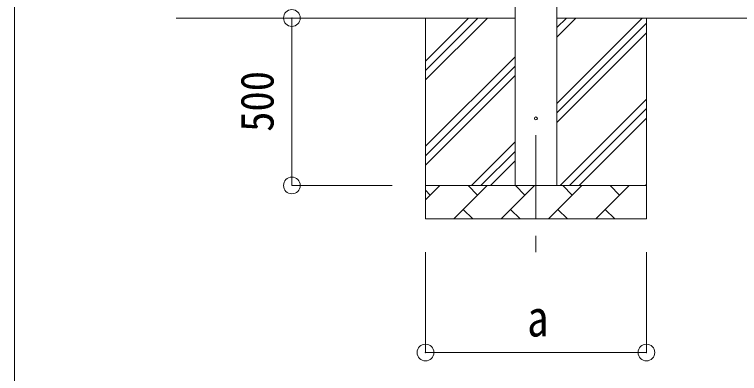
# Model space of a CAD drawing. Units: millimetres at full size, sheet at 1:50; details may follow other scales. Extents: x -14053 to 14053, y -9700 to 9700.
# Drawn here: x -14053 to -11888, y -293 to 779 of the extents above; entities that cross this region are included whole.
import ezdxf
from ezdxf.enums import TextEntityAlignment as Align

# ---------------------------------------------------------------- set-up
doc = ezdxf.new("R2010")
doc.units = ezdxf.units.MM
doc.header["$LTSCALE"] = 50
doc.header["$PDMODE"] = 32
doc.header["$PDSIZE"] = 50
doc.linetypes.add('CHAIN1', pattern=[8, 5, -1, 1, -1])
for name, color, linetype, lineweight in [('0-3_階段', 7, 'CHAIN1', 9), ('0-4_設備', 4, 'Continuous', 9), ('0-6_手摺', 6, 'Continuous', 9), ('0-8_外構', 6, 'Continuous', 9), ('F-0_ﾚｲﾔ240', 7, 'Continuous', 9)]:
    doc.layers.add(name, color=color, linetype=linetype, lineweight=lineweight)
doc.styles.add('ＭＳ ゴシック', font='')
doc.styles.get('ＭＳ ゴシック').set_extended_font_data('MS Gothic')

msp = doc.modelspace()

# ---------------------------------------------------------------- linework, layer by layer
at = {"layer": '0-3_階段'}
msp.add_line((-12495.72, 418.8), (-12495.72, 69.8), dxfattribs=at)
at = {"layer": '0-4_設備'}
for p, q in [((-12558.22, 3123.8), (-12558.22, 268.8)), ((-12433.22, 268.8), (-12433.22, 3123.8))]:
    msp.add_line(p, q, dxfattribs=at)
at = {"layer": '0-4_設備', "color": 7}
for p, q in [((-12558.22, 768.8), (-13570.33, 768.8)), ((-12825.72, 768.8), (-12825.72, 168.8)), ((-12825.72, 583.75), (-12640.67, 768.8)), ((-12825.72, 612.03), (-12668.95, 768.8)), ((-12825.72, 640.32), (-12697.24, 768.8)), ((-12433.22, 513.7), (-12178.12, 768.8)), ((-12433.22, 711.69), (-12376.11, 768.8)), ((-12433.22, 739.97), (-12404.39, 768.8)), ((-4885.22, 768.8), (-12433.22, 768.8)), ((-12165.72, 768.8), (-12165.72, 168.8)), ((-12433.22, 485.42), (-12165.72, 752.92)), ((-12433.22, 457.13), (-12165.72, 724.63)), ((-12825.72, 385.76), (-12558.22, 653.26)), ((-12825.72, 357.47), (-12558.22, 624.97)), ((-12825.72, 329.19), (-12558.22, 596.69)), ((-12423.56, 268.8), (-12165.72, 526.64)), ((-12395.28, 268.8), (-12165.72, 498.36)), ((-12366.99, 268.8), (-12165.72, 470.07)), ((-12688.12, 268.8), (-12558.22, 398.7)), ((-12659.84, 268.8), (-12558.22, 370.42)), ((-12631.55, 268.8), (-12558.22, 342.13)), ((-12825.72, 268.8), (-12165.72, 268.8)), ((-12825.72, 225.91), (-12782.83, 268.8)), ((-12741.4, 168.8), (-12641.4, 268.8)), ((-12669.96, 240.24), (-12698.51, 268.8)), ((-12599.98, 168.8), (-12499.98, 268.8)), ((-12528.54, 240.24), (-12557.09, 268.8)), ((-12458.56, 168.8), (-12358.56, 268.8)), ((-12387.11, 240.24), (-12415.67, 268.8)), ((-12317.14, 168.8), (-12217.14, 268.8)), ((-12245.69, 240.24), (-12274.25, 268.8)), ((-12169, 268.8), (-12165.72, 272.08)), ((-12811.38, 240.24), (-12825.72, 254.58)), ((-12712.85, 197.35), (-12684.3, 168.8)), ((-12571.43, 197.35), (-12542.88, 168.8)), ((-12430.01, 197.35), (-12401.45, 168.8)), ((-12288.59, 197.35), (-12260.03, 168.8)), ((-12165.72, 168.8), (-12825.72, 168.8))]:
    msp.add_line(p, q, dxfattribs=at)
at = {"layer": '0-4_設備'}
msp.add_circle((-12495.72, 468.8), 4.5, dxfattribs=at)
at = {"layer": '0-6_手摺'}
msp.add_line((-13224.72, 768.8), (-13224.72, 268.8), dxfattribs=at)
at = {"layer": '0-8_外構'}
for p, q in [((-13224.72, 768.8), (-12924.72, 768.8)), ((-13224.72, 268.8), (-12924.72, 268.8)), ((-12825.72, -230.2), (-12825.72, 69.8)), ((-12165.72, -230.2), (-12165.72, 69.8)), ((-12825.72, -230.2), (-12165.72, -230.2))]:
    msp.add_line(p, q, dxfattribs=at)
for p in [(-13224.72, 768.8), (-13224.72, 268.8), (-12825.72, -230.2), (-12165.72, -230.2)]:
    msp.add_point(p, dxfattribs=at)
at = {"layer": 'F-0_ﾚｲﾔ240', "color": 5, "lineweight": 5}
msp.add_line((-14053.43, 9700), (-14053.43, -9700), dxfattribs=at)

# ---------------------------------------------------------------- texts
at = {"layer": '0-8_外構', "color": 7, "style": 'ＭＳ ゴシック', "width": 0.9}
msp.add_text('500', height=98.97, rotation=90, dxfattribs=at).set_placement((-13249.72, 428.8), align=Align.BOTTOM_LEFT)
at = {"layer": '0-8_外構', "color": 7, "style": 'ＭＳ ゴシック', "width": 0.85}
msp.add_text('a', height=110, dxfattribs=at).set_placement((-12521.97, -215.2), align=Align.BOTTOM_LEFT)

doc.saveas('drawing.dxf')
